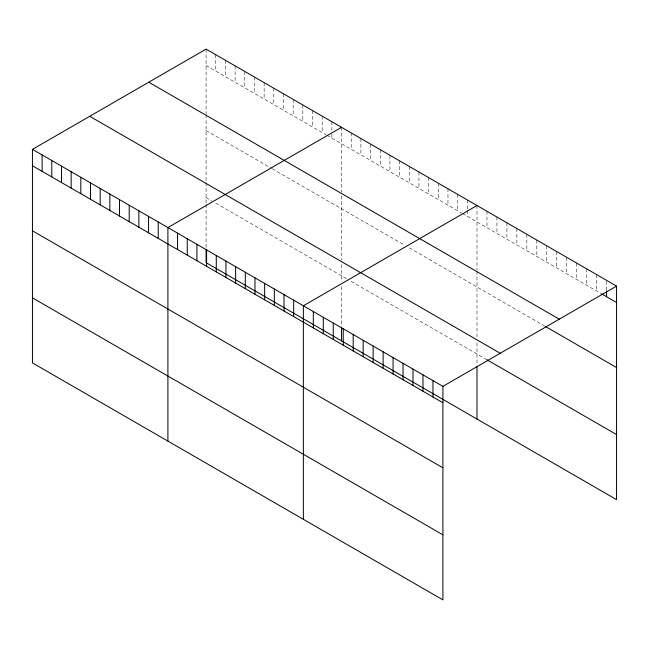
<?xml version="1.0" encoding="UTF-8"?>
<svg xmlns="http://www.w3.org/2000/svg" width="649" height="649" viewBox="0 0 649 649"><rect width="100%" height="100%" fill="white"/><g stroke="black" fill="none" stroke-linecap="round" stroke-linejoin="round"><path stroke-width="0.49" stroke-dasharray="3.25 2.43" d="M206.09 49.121L206.09 113.81M206.09 65.517L326.22 134.87M327.031 135.333L461.674 213.075M462.477 213.537L600.763 293.38M206.09 130.571L271.396 168.269M272.199 168.74L404.432 245.079M409.268 247.869L544.276 325.822M206.09 197.596L211.728 200.857M215.76 203.178L347.183 279.054M351.214 281.382L486.961 359.757M606.58 281.309L606.58 289.989M596.609 274.592L596.609 290.979M586.647 268.832L586.647 285.227M576.677 263.08L576.677 279.468M566.707 257.32L566.707 273.716M556.737 251.569L556.737 267.956M546.774 245.817L546.774 262.204M536.804 240.057L536.804 256.452M526.834 234.305L526.834 250.692M516.864 228.545L516.864 244.941M506.901 222.794L506.901 239.181M496.931 217.042L496.931 233.429M486.961 211.282L486.961 227.677M476.991 205.53L476.991 270.219M476.991 271.201L476.991 338.178M476.991 342.826L476.991 364.843M467.321 199.941L467.321 209.586M467.321 210.544L467.321 216.336M457.642 194.359L457.642 210.747M447.964 188.77L447.964 205.157M438.294 183.18L438.294 199.576M428.616 177.599L428.616 193.986M418.946 172.009L418.946 188.405M409.268 166.428L409.268 182.815M399.589 160.838L399.589 177.234M389.919 155.257L389.919 171.644M380.241 149.668L380.241 166.063M370.563 144.086L370.563 160.473M360.893 138.497L360.893 154.884M351.214 132.907L351.214 149.302M341.536 127.326L341.536 192.015M341.536 195.957L341.536 259.973M341.536 264.63L341.536 281.715M341.536 286.639L341.536 326.066M331.866 121.736L331.866 130.417M331.866 134.27L331.866 138.132M322.188 116.155L322.188 132.542M312.518 110.565L312.518 126.961M302.84 104.984L302.84 121.371M293.161 99.394L293.161 115.79M283.491 93.813L283.491 110.2M273.813 88.223L273.813 104.611M264.135 82.634L264.135 99.029M254.465 77.053L254.465 93.44M244.787 71.463L244.787 87.858M235.116 65.882L235.116 82.269M225.438 60.292L225.438 76.687M215.76 54.711L215.76 71.098M206.09 114.8L206.09 181.769M206.09 182.702L206.09 203.51M206.09 204.492L206.09 247.869"/><path stroke-width="0.97" d="M32.45 149.367L442.91 386.35L442.91 599.879L32.45 362.896L32.45 149.367L206.09 49.121L616.55 286.104L616.55 499.633L206.09 262.65L206.09 249.841M341.536 127.326L167.904 227.572L167.904 441.101M476.991 205.53L303.359 305.776L303.359 519.305M442.91 386.35L616.55 286.104M601.599 293.859L616.55 302.491M148.783 82.204L559.251 319.186M545.111 326.301L616.55 367.545M89.749 116.293L500.217 353.267M486.961 359.757L616.55 434.57M32.45 165.763L442.91 402.737M32.45 230.817L442.91 467.799M32.45 297.842L442.91 534.825M606.58 290.955L606.58 296.739M476.991 366.815L476.991 419.059M432.948 380.598L432.948 396.985M422.978 374.838L422.978 391.233M413.007 369.086L413.007 385.474M403.037 363.326L403.037 379.722M393.067 357.575L393.067 373.962M383.105 351.815L383.105 368.21M373.134 346.063L373.134 362.45M363.164 340.311L363.164 356.699M353.194 334.551L353.194 350.947M343.232 328.8L343.232 345.187M341.536 327.055L341.536 340.855M333.262 323.04L333.262 339.435M323.291 317.288L323.291 333.675M313.321 311.528L313.321 327.923M293.681 300.187L293.681 316.582M284.002 294.605L284.002 310.993M274.332 289.016L274.332 305.411M264.654 283.435L264.654 299.822M254.976 277.845L254.976 294.24M245.306 272.264L245.306 288.651M235.628 266.674L235.628 283.069M225.957 261.093L225.957 277.48M216.279 255.503L216.279 271.89M206.601 249.914L206.601 266.309M196.931 244.332L196.931 260.72M187.253 238.743L187.253 255.138M177.575 233.161L177.575 249.549M158.226 221.99L158.226 238.378M148.556 216.401L148.556 232.796M138.878 210.82L138.878 227.207M129.2 205.23L129.2 221.617M119.53 199.641L119.53 216.036M109.851 194.059L109.851 210.446M100.173 188.47L100.173 204.865M90.503 182.888L90.503 199.275M80.825 177.299L80.825 193.694M71.155 171.717L71.155 188.105M61.477 166.128L61.477 182.523M51.798 160.546L51.798 176.934M42.128 154.957L42.128 171.344"/></g></svg>
